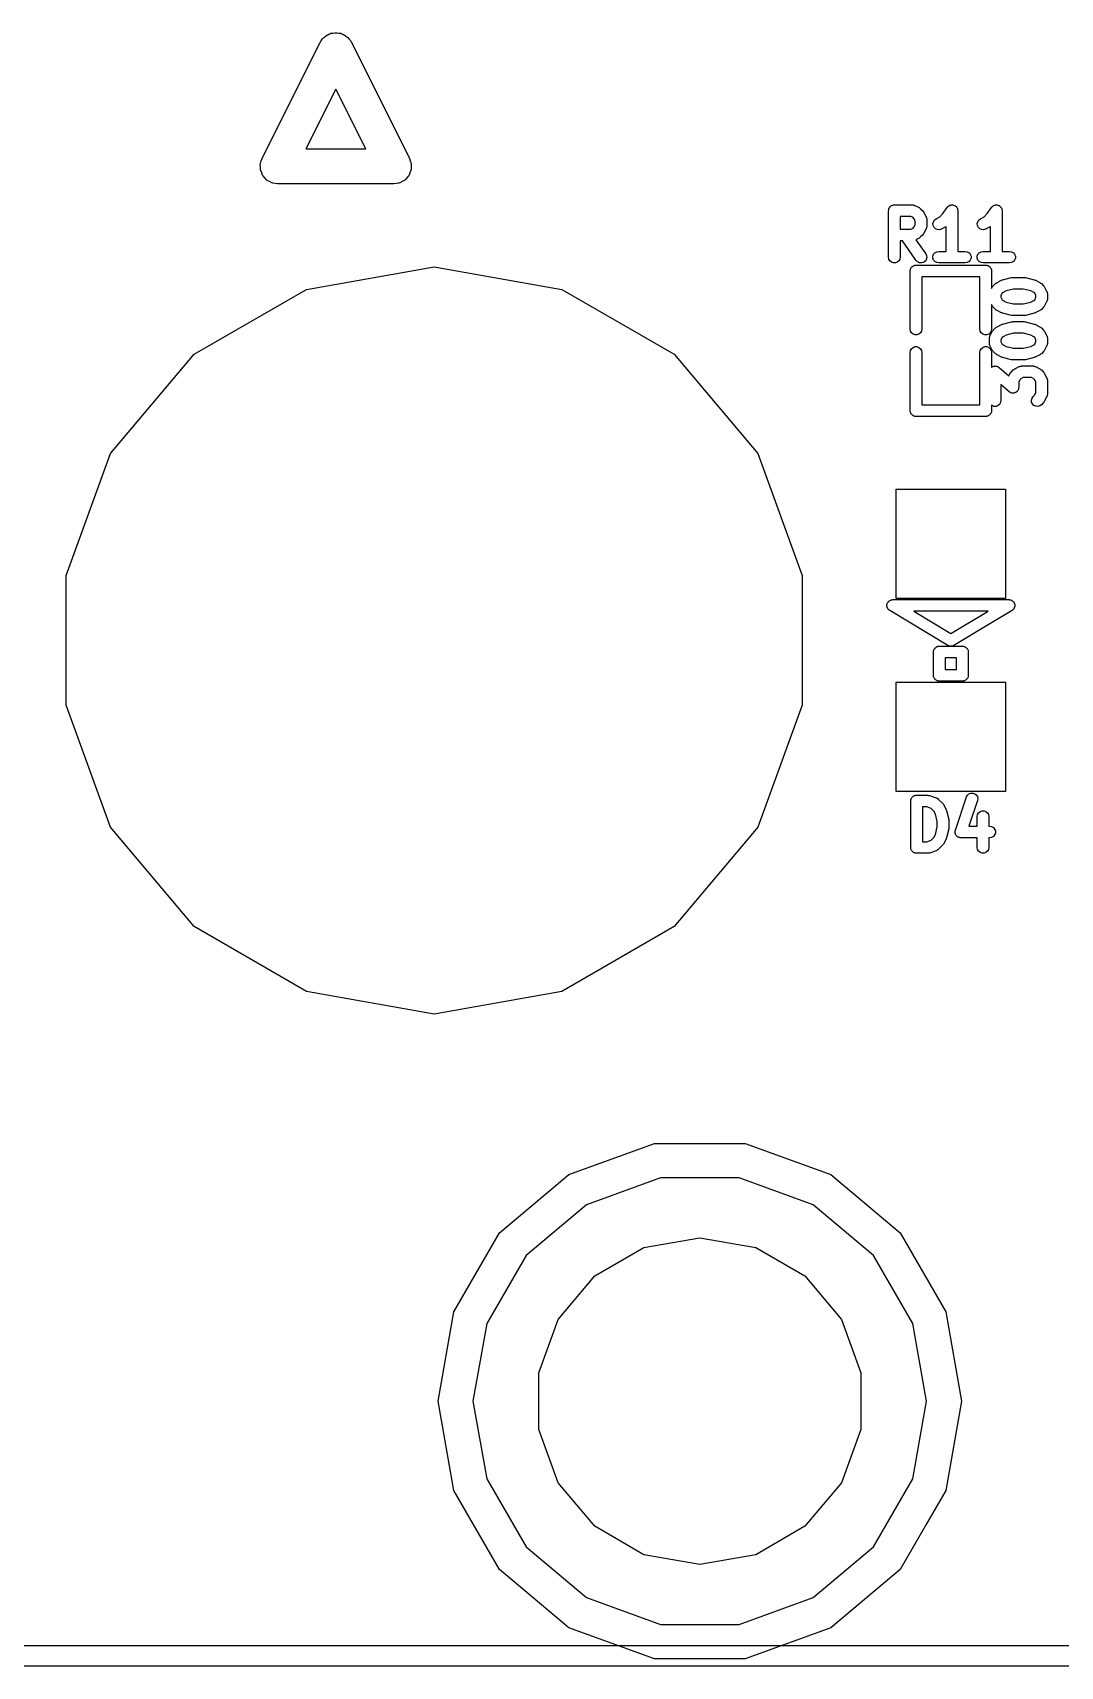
# Model space of a CAD drawing. Extents: x 51 to 137, y -158 to -25.
# Drawn here: x 113.15 to 124.37, y -122.82 to -104.98 of the extents above; entities that cross this region are included whole.
import ezdxf

# ---------------------------------------------------------------- set-up
doc = ezdxf.new("R2010")
doc.units = 0
doc.header["$MEASUREMENT"] = 0
doc.layers.add('BLACK', color=7, linetype='CONTINUOUS')

msp = doc.modelspace()

# ---------------------------------------------------------------- linework, layer by layer
at = {"layer": 'Black'}
for p, q in [((115.654, -106.351), (116.289, -105.081)), ((116.289, -105.081), (116.295, -105.072)), ((116.295, -105.072), (116.3, -105.061)), ((116.3, -105.061), (116.315, -105.045)), ((116.315, -105.045), (116.328, -105.028)), ((116.328, -105.028), (116.338, -105.021)), ((116.338, -105.021), (116.346, -105.013)), ((116.346, -105.013), (116.365, -105.003)), ((116.365, -105.003), (116.383, -104.991)), ((116.383, -104.991), (116.394, -104.989)), ((116.394, -104.989), (116.405, -104.983)), ((116.405, -104.983), (116.426, -104.981)), ((116.426, -104.981), (116.448, -104.976)), ((116.448, -104.976), (116.459, -104.977)), ((116.459, -104.977), (116.47, -104.976)), ((116.47, -104.976), (116.492, -104.981)), ((116.492, -104.981), (116.513, -104.983)), ((116.513, -104.983), (116.524, -104.989)), ((116.524, -104.989), (116.535, -104.991)), ((116.535, -104.991), (116.553, -105.003)), ((116.553, -105.003), (116.572, -105.013)), ((116.572, -105.013), (116.58, -105.021)), ((116.58, -105.021), (116.59, -105.028)), ((116.59, -105.028), (116.603, -105.045)), ((116.603, -105.045), (116.618, -105.061)), ((116.618, -105.061), (116.623, -105.072)), ((116.623, -105.072), (116.629, -105.081)), ((116.629, -105.081), (117.264, -106.351)), ((116.459, -105.592), (116.132, -106.245)), ((116.786, -106.245), (116.459, -105.592)), ((116.132, -106.245), (116.786, -106.245)), ((115.635, -106.414), (115.636, -106.409)), ((115.636, -106.442), (115.635, -106.414)), ((115.636, -106.403), (115.646, -106.377)), ((115.636, -106.409), (115.636, -106.403)), ((115.636, -106.469), (115.636, -106.442)), ((115.638, -106.475), (115.636, -106.469)), ((115.639, -106.48), (115.638, -106.475)), ((115.65, -106.505), (115.639, -106.48)), ((115.646, -106.377), (115.654, -106.351)), ((115.659, -106.531), (115.65, -106.505)), ((117.268, -106.505), (117.259, -106.531)), ((117.264, -106.351), (117.272, -106.377)), ((117.279, -106.48), (117.268, -106.505)), ((117.272, -106.377), (117.282, -106.403)), ((117.28, -106.475), (117.279, -106.48)), ((117.282, -106.469), (117.28, -106.475)), ((117.282, -106.403), (117.282, -106.409)), ((117.282, -106.409), (117.283, -106.414)), ((117.283, -106.414), (117.282, -106.442)), ((117.282, -106.442), (117.282, -106.469)), ((115.663, -106.536), (115.659, -106.531)), ((115.665, -106.541), (115.663, -106.536)), ((115.684, -106.561), (115.665, -106.541)), ((115.702, -106.582), (115.684, -106.561)), ((115.707, -106.585), (115.702, -106.582)), ((115.711, -106.589), (115.707, -106.585)), ((115.735, -106.601), (115.711, -106.589)), ((115.759, -106.615), (115.735, -106.601)), ((115.765, -106.616), (115.759, -106.615)), ((115.77, -106.619), (115.765, -106.616)), ((115.797, -106.622), (115.77, -106.619)), ((115.824, -106.626), (115.797, -106.622)), ((117.094, -106.626), (115.824, -106.626)), ((117.121, -106.622), (117.094, -106.626)), ((117.148, -106.619), (117.121, -106.622)), ((117.153, -106.616), (117.148, -106.619)), ((117.159, -106.615), (117.153, -106.616)), ((117.183, -106.601), (117.159, -106.615)), ((117.207, -106.589), (117.183, -106.601)), ((117.211, -106.585), (117.207, -106.589)), ((117.216, -106.582), (117.211, -106.585)), ((117.234, -106.561), (117.216, -106.582)), ((117.253, -106.541), (117.234, -106.561)), ((117.255, -106.536), (117.253, -106.541)), ((117.259, -106.531), (117.255, -106.536)), ((122.522, -106.868), (122.526, -106.865)), ((122.526, -106.865), (122.532, -106.863)), ((122.532, -106.863), (122.536, -106.86)), ((122.536, -106.86), (122.542, -106.859)), ((122.542, -106.859), (122.547, -106.857)), ((122.547, -106.857), (122.553, -106.857)), ((122.553, -106.857), (122.558, -106.856)), ((122.558, -106.856), (122.752, -106.856)), ((122.752, -106.856), (122.755, -106.857)), ((122.755, -106.857), (122.759, -106.857)), ((122.759, -106.857), (122.766, -106.859)), ((122.766, -106.859), (122.773, -106.86)), ((122.773, -106.86), (122.777, -106.862)), ((122.777, -106.862), (122.78, -106.863)), ((122.78, -106.863), (122.828, -106.887)), ((123.149, -106.869), (123.153, -106.867)), ((123.153, -106.867), (123.155, -106.865)), ((123.155, -106.865), (123.162, -106.862)), ((123.162, -106.862), (123.169, -106.859)), ((123.169, -106.859), (123.173, -106.858)), ((123.173, -106.858), (123.176, -106.857)), ((123.176, -106.857), (123.184, -106.857)), ((123.184, -106.857), (123.191, -106.856)), ((123.191, -106.856), (123.195, -106.857)), ((123.195, -106.857), (123.198, -106.857)), ((123.198, -106.857), (123.205, -106.86)), ((123.205, -106.86), (123.213, -106.862)), ((123.213, -106.862), (123.216, -106.864)), ((123.216, -106.864), (123.219, -106.865)), ((123.219, -106.865), (123.225, -106.87)), ((123.633, -106.869), (123.636, -106.867)), ((123.636, -106.867), (123.639, -106.865)), ((123.639, -106.865), (123.646, -106.862)), ((123.646, -106.862), (123.653, -106.859)), ((123.653, -106.859), (123.657, -106.858)), ((123.657, -106.858), (123.66, -106.857)), ((123.66, -106.857), (123.667, -106.857)), ((123.667, -106.857), (123.675, -106.856)), ((123.675, -106.856), (123.678, -106.857)), ((123.678, -106.857), (123.682, -106.857)), ((123.682, -106.857), (123.689, -106.86)), ((123.689, -106.86), (123.696, -106.862)), ((123.696, -106.862), (123.699, -106.864)), ((123.699, -106.864), (123.703, -106.865)), ((123.703, -106.865), (123.708, -106.87)), ((122.495, -106.92), (122.496, -106.914)), ((122.495, -107.428), (122.495, -106.92)), ((122.496, -106.909), (122.498, -106.904)), ((122.496, -106.914), (122.496, -106.909)), ((122.498, -106.898), (122.501, -106.893)), ((122.498, -106.904), (122.498, -106.898)), ((122.501, -106.893), (122.503, -106.888)), ((122.503, -106.888), (122.507, -106.884)), ((122.507, -106.884), (122.509, -106.879)), ((122.509, -106.879), (122.514, -106.875)), ((122.514, -106.875), (122.517, -106.871)), ((122.517, -106.871), (122.522, -106.868)), ((122.622, -106.983), (122.622, -107.122)), ((122.737, -106.983), (122.622, -106.983)), ((122.762, -106.996), (122.737, -106.983)), ((122.772, -107.006), (122.762, -106.996)), ((122.785, -107.032), (122.772, -107.006)), ((122.785, -107.074), (122.785, -107.032)), ((122.828, -106.887), (122.837, -106.893)), ((122.837, -106.893), (122.845, -106.899)), ((122.845, -106.899), (122.869, -106.923)), ((122.869, -106.923), (122.875, -106.932)), ((122.875, -106.932), (122.881, -106.94)), ((122.881, -106.94), (122.905, -106.988)), ((122.905, -106.988), (122.906, -106.992)), ((122.906, -106.992), (122.908, -106.995)), ((122.908, -106.995), (122.909, -107.002)), ((122.909, -107.002), (122.912, -107.009)), ((122.912, -107.009), (122.911, -107.013)), ((122.911, -107.013), (122.912, -107.017)), ((122.912, -107.017), (122.912, -107.089)), ((122.979, -107.061), (122.984, -107.04)), ((122.984, -107.04), (122.996, -107.021)), ((122.996, -107.021), (123.014, -107.008)), ((123.014, -107.008), (123.053, -106.989)), ((123.053, -106.989), (123.089, -106.952)), ((123.089, -106.952), (123.134, -106.885)), ((123.134, -106.885), (123.137, -106.882)), ((123.137, -106.882), (123.138, -106.879)), ((123.138, -106.879), (123.144, -106.874)), ((123.144, -106.874), (123.149, -106.869)), ((123.225, -106.87), (123.231, -106.874)), ((123.231, -106.874), (123.233, -106.877)), ((123.233, -106.877), (123.236, -106.879)), ((123.236, -106.879), (123.24, -106.886)), ((123.24, -106.886), (123.244, -106.892)), ((123.244, -106.892), (123.245, -106.895)), ((123.245, -106.895), (123.247, -106.898)), ((123.247, -106.898), (123.248, -106.906)), ((123.248, -106.906), (123.25, -106.913)), ((123.25, -106.913), (123.25, -106.916)), ((123.25, -106.916), (123.251, -106.92)), ((123.251, -106.92), (123.251, -107.364)), ((123.462, -107.061), (123.468, -107.04)), ((123.468, -107.04), (123.48, -107.021)), ((123.48, -107.021), (123.497, -107.008)), ((123.497, -107.008), (123.537, -106.989)), ((123.537, -106.989), (123.573, -106.952)), ((123.573, -106.952), (123.618, -106.885)), ((123.618, -106.885), (123.621, -106.882)), ((123.621, -106.882), (123.622, -106.879)), ((123.622, -106.879), (123.628, -106.874)), ((123.628, -106.874), (123.633, -106.869)), ((123.708, -106.87), (123.715, -106.874)), ((123.715, -106.874), (123.717, -106.877)), ((123.717, -106.877), (123.72, -106.879)), ((123.72, -106.879), (123.723, -106.886)), ((123.723, -106.886), (123.728, -106.892)), ((123.728, -106.892), (123.729, -106.895)), ((123.729, -106.895), (123.731, -106.898)), ((123.731, -106.898), (123.732, -106.906)), ((123.732, -106.906), (123.734, -106.913)), ((123.734, -106.913), (123.734, -106.916)), ((123.734, -106.916), (123.734, -106.92)), ((123.734, -106.92), (123.734, -107.364)), ((122.622, -107.122), (122.737, -107.122)), ((122.737, -107.122), (122.762, -107.11)), ((122.762, -107.11), (122.772, -107.1)), ((122.772, -107.1), (122.785, -107.074)), ((122.828, -107.219), (122.792, -107.237)), ((122.837, -107.212), (122.828, -107.219)), ((122.845, -107.207), (122.837, -107.212)), ((122.869, -107.182), (122.845, -107.207)), ((122.875, -107.174), (122.869, -107.182)), ((122.881, -107.166), (122.875, -107.174)), ((122.905, -107.118), (122.881, -107.166)), ((122.906, -107.114), (122.905, -107.118)), ((122.908, -107.111), (122.906, -107.114)), ((122.909, -107.104), (122.908, -107.111)), ((122.912, -107.096), (122.909, -107.104)), ((122.912, -107.089), (122.911, -107.093)), ((122.911, -107.093), (122.912, -107.096)), ((122.981, -107.083), (122.979, -107.061)), ((122.991, -107.103), (122.981, -107.083)), ((123.007, -107.118), (122.991, -107.103)), ((123.027, -107.127), (123.007, -107.118)), ((123.049, -107.128), (123.027, -107.127)), ((123.07, -107.122), (123.049, -107.128)), ((123.119, -107.098), (123.07, -107.122)), ((123.124, -107.094), (123.119, -107.098)), ((123.124, -107.364), (123.124, -107.094)), ((123.465, -107.083), (123.462, -107.061)), ((123.475, -107.103), (123.465, -107.083)), ((123.491, -107.118), (123.475, -107.103)), ((123.511, -107.127), (123.491, -107.118)), ((123.533, -107.128), (123.511, -107.127)), ((123.554, -107.122), (123.533, -107.128)), ((123.603, -107.098), (123.554, -107.122)), ((123.607, -107.094), (123.603, -107.098)), ((123.607, -107.364), (123.607, -107.094)), ((122.622, -107.249), (122.622, -107.428)), ((122.646, -107.249), (122.622, -107.249)), ((122.785, -107.448), (122.646, -107.249)), ((122.792, -107.237), (122.9, -107.391)), ((122.9, -107.391), (122.91, -107.411)), ((122.979, -107.417), (122.987, -107.396)), ((122.987, -107.396), (123.001, -107.379)), ((123.001, -107.379), (123.02, -107.368)), ((123.02, -107.368), (123.042, -107.364)), ((123.042, -107.364), (123.124, -107.364)), ((123.251, -107.364), (123.332, -107.364)), ((123.332, -107.364), (123.354, -107.368)), ((123.354, -107.368), (123.373, -107.379)), ((123.373, -107.379), (123.387, -107.396)), ((123.387, -107.396), (123.395, -107.417)), ((123.463, -107.417), (123.471, -107.396)), ((123.471, -107.396), (123.485, -107.379)), ((123.485, -107.379), (123.504, -107.368)), ((123.504, -107.368), (123.526, -107.364)), ((123.526, -107.364), (123.607, -107.364)), ((123.734, -107.364), (123.816, -107.364)), ((123.816, -107.364), (123.838, -107.368)), ((123.838, -107.368), (123.857, -107.379)), ((123.857, -107.379), (123.871, -107.396)), ((123.871, -107.396), (123.879, -107.417)), ((116.138, -107.78), (117.533, -107.533)), ((117.533, -107.533), (118.928, -107.78)), ((122.498, -107.45), (122.495, -107.428)), ((122.509, -107.469), (122.498, -107.45)), ((122.526, -107.483), (122.509, -107.469)), ((122.547, -107.49), (122.526, -107.483)), ((122.569, -107.49), (122.547, -107.49)), ((122.59, -107.483), (122.569, -107.49)), ((122.607, -107.469), (122.59, -107.483)), ((122.618, -107.45), (122.607, -107.469)), ((122.622, -107.428), (122.618, -107.45)), ((122.73, -107.579), (122.731, -107.574)), ((122.73, -108.214), (122.73, -107.579)), ((122.731, -107.568), (122.733, -107.563)), ((122.731, -107.574), (122.731, -107.568)), ((122.733, -107.563), (122.734, -107.557)), ((122.734, -107.557), (122.737, -107.552)), ((122.737, -107.552), (122.739, -107.547)), ((122.739, -107.547), (122.743, -107.543)), ((122.743, -107.543), (122.745, -107.538)), ((122.745, -107.538), (122.75, -107.535)), ((122.75, -107.535), (122.753, -107.53)), ((122.753, -107.53), (122.758, -107.528)), ((122.758, -107.528), (122.762, -107.524)), ((122.762, -107.524), (122.767, -107.522)), ((122.767, -107.522), (122.772, -107.519)), ((122.772, -107.519), (122.778, -107.518)), ((122.778, -107.518), (122.783, -107.516)), ((122.783, -107.516), (122.789, -107.516)), ((122.796, -107.464), (122.785, -107.448)), ((122.789, -107.516), (122.794, -107.515)), ((122.794, -107.515), (123.556, -107.515)), ((122.812, -107.48), (122.796, -107.464)), ((122.832, -107.489), (122.812, -107.48)), ((122.854, -107.491), (122.832, -107.489)), ((122.875, -107.485), (122.854, -107.491)), ((122.893, -107.473), (122.875, -107.485)), ((122.906, -107.455), (122.893, -107.473)), ((122.912, -107.433), (122.906, -107.455)), ((122.91, -107.411), (122.912, -107.433)), ((122.979, -107.439), (122.979, -107.417)), ((122.987, -107.46), (122.979, -107.439)), ((123.001, -107.476), (122.987, -107.46)), ((123.02, -107.487), (123.001, -107.476)), ((123.042, -107.491), (123.02, -107.487)), ((123.332, -107.491), (123.042, -107.491)), ((123.354, -107.487), (123.332, -107.491)), ((123.373, -107.476), (123.354, -107.487)), ((123.387, -107.46), (123.373, -107.476)), ((123.395, -107.439), (123.387, -107.46)), ((123.395, -107.417), (123.395, -107.439)), ((123.463, -107.439), (123.463, -107.417)), ((123.471, -107.46), (123.463, -107.439)), ((123.485, -107.476), (123.471, -107.46)), ((123.504, -107.487), (123.485, -107.476)), ((123.526, -107.491), (123.504, -107.487)), ((123.816, -107.491), (123.526, -107.491)), ((123.556, -107.515), (123.561, -107.516)), ((123.561, -107.516), (123.567, -107.516)), ((123.567, -107.516), (123.572, -107.518)), ((123.572, -107.518), (123.578, -107.519)), ((123.578, -107.519), (123.583, -107.522)), ((123.583, -107.522), (123.588, -107.524)), ((123.588, -107.524), (123.592, -107.528)), ((123.592, -107.528), (123.597, -107.53)), ((123.597, -107.53), (123.6, -107.535)), ((123.6, -107.535), (123.605, -107.538)), ((123.605, -107.538), (123.607, -107.543)), ((123.607, -107.543), (123.611, -107.547)), ((123.611, -107.547), (123.613, -107.552)), ((123.613, -107.552), (123.616, -107.557)), ((123.616, -107.557), (123.617, -107.563)), ((123.617, -107.563), (123.619, -107.568)), ((123.619, -107.568), (123.619, -107.574)), ((123.619, -107.574), (123.619, -107.579)), ((123.619, -107.579), (123.619, -107.77)), ((123.838, -107.487), (123.816, -107.491)), ((123.857, -107.476), (123.838, -107.487)), ((123.871, -107.46), (123.857, -107.476)), ((123.879, -107.439), (123.871, -107.46)), ((123.879, -107.417), (123.879, -107.439)), ((123.492, -107.642), (122.857, -107.642)), ((122.857, -107.642), (122.857, -108.214)), ((123.492, -108.214), (123.492, -107.642)), ((123.619, -107.77), (123.626, -107.756)), ((123.626, -107.756), (123.632, -107.748)), ((123.632, -107.748), (123.638, -107.74)), ((123.638, -107.74), (123.662, -107.716)), ((123.662, -107.716), (123.671, -107.71)), ((123.671, -107.71), (123.679, -107.704)), ((123.679, -107.704), (123.727, -107.679)), ((123.727, -107.679), (123.734, -107.677)), ((123.734, -107.677), (123.74, -107.675)), ((123.74, -107.675), (123.837, -107.65)), ((123.837, -107.65), (123.845, -107.65)), ((123.845, -107.65), (123.852, -107.649)), ((123.852, -107.649), (123.973, -107.649)), ((123.973, -107.649), (123.981, -107.65)), ((123.981, -107.65), (123.989, -107.65)), ((123.989, -107.65), (124.085, -107.675)), ((124.085, -107.675), (124.092, -107.677)), ((124.092, -107.677), (124.098, -107.679)), ((124.098, -107.679), (124.147, -107.704)), ((124.147, -107.704), (124.155, -107.71)), ((124.155, -107.71), (124.163, -107.716)), ((124.163, -107.716), (124.188, -107.74)), ((124.188, -107.74), (124.193, -107.748)), ((124.193, -107.748), (124.199, -107.756)), ((124.199, -107.756), (124.224, -107.805)), ((114.911, -108.488), (116.138, -107.78)), ((118.928, -107.78), (120.155, -108.488)), ((123.735, -107.822), (123.722, -107.848)), ((123.722, -107.848), (123.722, -107.866)), ((123.722, -107.866), (123.735, -107.892)), ((123.745, -107.813), (123.735, -107.822)), ((123.735, -107.892), (123.745, -107.902)), ((123.778, -107.796), (123.745, -107.813)), ((123.745, -107.902), (123.778, -107.918)), ((123.86, -107.776), (123.778, -107.796)), ((123.778, -107.918), (123.86, -107.939)), ((123.965, -107.776), (123.86, -107.776)), ((124.048, -107.796), (123.965, -107.776)), ((123.965, -107.939), (124.048, -107.918)), ((124.081, -107.813), (124.048, -107.796)), ((124.048, -107.918), (124.081, -107.902)), ((124.09, -107.822), (124.081, -107.813)), ((124.081, -107.902), (124.09, -107.892)), ((124.103, -107.848), (124.09, -107.822)), ((124.09, -107.892), (124.103, -107.866)), ((124.103, -107.866), (124.103, -107.848)), ((124.224, -107.91), (124.199, -107.958)), ((124.224, -107.805), (124.225, -107.808)), ((124.225, -107.906), (124.224, -107.91)), ((124.225, -107.808), (124.226, -107.811)), ((124.226, -107.903), (124.225, -107.906)), ((124.226, -107.811), (124.228, -107.819)), ((124.228, -107.896), (124.226, -107.903)), ((124.228, -107.819), (124.23, -107.826)), ((124.23, -107.889), (124.228, -107.896)), ((124.23, -107.826), (124.23, -107.829)), ((124.23, -107.829), (124.23, -107.833)), ((124.23, -107.833), (124.23, -107.881)), ((124.23, -107.881), (124.23, -107.885)), ((124.23, -107.885), (124.23, -107.889)), ((123.626, -107.958), (123.619, -107.945)), ((123.619, -107.945), (123.619, -108.214)), ((123.632, -107.966), (123.626, -107.958)), ((123.638, -107.975), (123.632, -107.966)), ((123.662, -107.999), (123.638, -107.975)), ((123.671, -108.005), (123.662, -107.999)), ((123.679, -108.011), (123.671, -108.005)), ((123.727, -108.035), (123.679, -108.011)), ((123.734, -108.037), (123.727, -108.035)), ((123.74, -108.04), (123.734, -108.037)), ((123.837, -108.064), (123.74, -108.04)), ((123.845, -108.064), (123.837, -108.064)), ((123.852, -108.066), (123.845, -108.064)), ((123.973, -108.066), (123.852, -108.066)), ((123.86, -107.939), (123.965, -107.939)), ((123.981, -108.064), (123.973, -108.066)), ((123.989, -108.064), (123.981, -108.064)), ((124.085, -108.04), (123.989, -108.064)), ((124.092, -108.037), (124.085, -108.04)), ((124.098, -108.035), (124.092, -108.037)), ((124.103, -108.033), (124.098, -108.035)), ((124.147, -108.011), (124.103, -108.033)), ((124.155, -108.005), (124.147, -108.011)), ((124.163, -107.999), (124.155, -108.005)), ((124.188, -107.975), (124.163, -107.999)), ((124.193, -107.966), (124.188, -107.975)), ((124.199, -107.958), (124.193, -107.966)), ((122.734, -108.236), (122.73, -108.214)), ((122.745, -108.255), (122.734, -108.236)), ((122.762, -108.269), (122.745, -108.255)), ((122.783, -108.277), (122.762, -108.269)), ((122.805, -108.277), (122.783, -108.277)), ((122.826, -108.269), (122.805, -108.277)), ((122.843, -108.255), (122.826, -108.269)), ((122.854, -108.236), (122.843, -108.255)), ((122.857, -108.214), (122.854, -108.236)), ((123.496, -108.236), (123.492, -108.214)), ((123.507, -108.255), (123.496, -108.236)), ((123.524, -108.269), (123.507, -108.255)), ((123.545, -108.277), (123.524, -108.269)), ((123.567, -108.277), (123.545, -108.277)), ((123.588, -108.269), (123.567, -108.277)), ((123.605, -108.255), (123.588, -108.269)), ((123.599, -108.295), (123.601, -108.292)), ((123.601, -108.292), (123.602, -108.288)), ((123.602, -108.288), (123.626, -108.24)), ((123.616, -108.236), (123.605, -108.255)), ((123.619, -108.214), (123.616, -108.236)), ((123.626, -108.24), (123.632, -108.232)), ((123.632, -108.232), (123.638, -108.224)), ((123.638, -108.224), (123.662, -108.199)), ((123.662, -108.199), (123.671, -108.193)), ((123.671, -108.193), (123.679, -108.187)), ((123.679, -108.187), (123.727, -108.163)), ((123.727, -108.163), (123.734, -108.161)), ((123.734, -108.161), (123.74, -108.158)), ((123.74, -108.158), (123.837, -108.134)), ((123.778, -108.28), (123.745, -108.296)), ((123.86, -108.259), (123.778, -108.28)), ((123.837, -108.134), (123.845, -108.134)), ((123.845, -108.134), (123.852, -108.132)), ((123.852, -108.132), (123.973, -108.132)), ((123.965, -108.259), (123.86, -108.259)), ((124.048, -108.28), (123.965, -108.259)), ((123.973, -108.132), (123.981, -108.134)), ((123.981, -108.134), (123.989, -108.134)), ((123.989, -108.134), (124.085, -108.158)), ((124.081, -108.296), (124.048, -108.28)), ((124.085, -108.158), (124.092, -108.161)), ((124.092, -108.161), (124.098, -108.163)), ((124.098, -108.163), (124.147, -108.187)), ((124.147, -108.187), (124.155, -108.194)), ((124.155, -108.194), (124.163, -108.199)), ((124.163, -108.199), (124.188, -108.224)), ((124.188, -108.224), (124.193, -108.232)), ((124.193, -108.232), (124.199, -108.24)), ((124.199, -108.24), (124.224, -108.288)), ((124.224, -108.288), (124.225, -108.292)), ((124.225, -108.292), (124.226, -108.295)), ((122.73, -108.468), (122.734, -108.446)), ((122.73, -109.103), (122.73, -108.468)), ((122.734, -108.446), (122.745, -108.427)), ((122.745, -108.427), (122.762, -108.413)), ((122.762, -108.413), (122.783, -108.405)), ((122.783, -108.405), (122.805, -108.405)), ((122.805, -108.405), (122.826, -108.413)), ((122.826, -108.413), (122.843, -108.427)), ((122.843, -108.427), (122.854, -108.446)), ((122.854, -108.446), (122.857, -108.468)), ((122.857, -108.468), (122.857, -109.039)), ((123.492, -108.468), (123.496, -108.446)), ((123.492, -109.039), (123.492, -108.468)), ((123.496, -108.446), (123.507, -108.427)), ((123.507, -108.427), (123.524, -108.413)), ((123.524, -108.413), (123.545, -108.405)), ((123.545, -108.405), (123.567, -108.405)), ((123.567, -108.405), (123.588, -108.413)), ((123.588, -108.413), (123.605, -108.427)), ((123.595, -108.317), (123.596, -108.313)), ((123.595, -108.365), (123.595, -108.317)), ((123.596, -108.369), (123.595, -108.365)), ((123.596, -108.31), (123.598, -108.302)), ((123.596, -108.313), (123.596, -108.31)), ((123.596, -108.372), (123.596, -108.369)), ((123.598, -108.38), (123.596, -108.372)), ((123.598, -108.302), (123.599, -108.295)), ((123.599, -108.387), (123.598, -108.38)), ((123.601, -108.39), (123.599, -108.387)), ((123.602, -108.394), (123.601, -108.39)), ((123.626, -108.442), (123.602, -108.394)), ((123.605, -108.427), (123.616, -108.446)), ((123.616, -108.446), (123.619, -108.468)), ((123.619, -108.468), (123.619, -108.63)), ((123.632, -108.45), (123.626, -108.442)), ((123.638, -108.458), (123.632, -108.45)), ((123.662, -108.483), (123.638, -108.458)), ((123.735, -108.306), (123.722, -108.332)), ((123.722, -108.332), (123.722, -108.35)), ((123.722, -108.35), (123.735, -108.376)), ((123.745, -108.296), (123.735, -108.306)), ((123.735, -108.376), (123.745, -108.386)), ((123.745, -108.386), (123.778, -108.402)), ((123.778, -108.402), (123.86, -108.423)), ((123.86, -108.423), (123.965, -108.423)), ((123.965, -108.423), (124.048, -108.402)), ((124.048, -108.402), (124.081, -108.386)), ((124.09, -108.306), (124.081, -108.296)), ((124.081, -108.386), (124.09, -108.376)), ((124.103, -108.332), (124.09, -108.306)), ((124.09, -108.376), (124.103, -108.35)), ((124.103, -108.35), (124.103, -108.332)), ((124.188, -108.458), (124.163, -108.483)), ((124.193, -108.45), (124.188, -108.458)), ((124.199, -108.442), (124.193, -108.45)), ((124.224, -108.394), (124.199, -108.442)), ((124.225, -108.39), (124.224, -108.394)), ((124.226, -108.387), (124.225, -108.39)), ((124.226, -108.295), (124.228, -108.302)), ((124.228, -108.38), (124.226, -108.387)), ((124.228, -108.302), (124.23, -108.31)), ((124.23, -108.372), (124.228, -108.38)), ((124.23, -108.31), (124.23, -108.313)), ((124.23, -108.313), (124.23, -108.317)), ((124.23, -108.317), (124.23, -108.365)), ((124.23, -108.365), (124.23, -108.369)), ((124.23, -108.369), (124.23, -108.372)), ((114, -109.573), (114.911, -108.488)), ((120.155, -108.488), (121.066, -109.573)), ((123.619, -108.63), (123.623, -108.628)), ((123.623, -108.628), (123.627, -108.625)), ((123.627, -108.625), (123.633, -108.623)), ((123.633, -108.623), (123.638, -108.62)), ((123.638, -108.62), (123.643, -108.619)), ((123.643, -108.619), (123.648, -108.617)), ((123.648, -108.617), (123.654, -108.617)), ((123.654, -108.617), (123.66, -108.616)), ((123.66, -108.616), (123.665, -108.617)), ((123.671, -108.488), (123.662, -108.483)), ((123.665, -108.617), (123.67, -108.617)), ((123.67, -108.617), (123.676, -108.619)), ((123.679, -108.495), (123.671, -108.488)), ((123.676, -108.619), (123.682, -108.62)), ((123.727, -108.519), (123.679, -108.495)), ((123.682, -108.62), (123.686, -108.623)), ((123.686, -108.623), (123.691, -108.625)), ((123.691, -108.625), (123.695, -108.629)), ((123.695, -108.629), (123.701, -108.632)), ((123.701, -108.632), (123.807, -108.725)), ((123.734, -108.521), (123.727, -108.519)), ((123.74, -108.524), (123.734, -108.521)), ((123.837, -108.548), (123.74, -108.524)), ((123.845, -108.548), (123.837, -108.548)), ((123.852, -108.55), (123.845, -108.548)), ((123.973, -108.55), (123.852, -108.55)), ((123.864, -108.653), (123.872, -108.647)), ((123.872, -108.647), (123.921, -108.623)), ((123.921, -108.623), (123.924, -108.622)), ((123.924, -108.622), (123.927, -108.62)), ((123.927, -108.62), (123.935, -108.619)), ((123.935, -108.619), (123.942, -108.617)), ((123.942, -108.617), (123.945, -108.617)), ((123.945, -108.617), (123.949, -108.616)), ((123.949, -108.616), (124.07, -108.616)), ((123.981, -108.548), (123.973, -108.55)), ((123.989, -108.548), (123.981, -108.548)), ((124.085, -108.524), (123.989, -108.548)), ((124.07, -108.616), (124.074, -108.617)), ((124.074, -108.617), (124.077, -108.617)), ((124.077, -108.617), (124.084, -108.619)), ((124.084, -108.619), (124.092, -108.62)), ((124.092, -108.521), (124.085, -108.524)), ((124.098, -108.519), (124.092, -108.521)), ((124.092, -108.62), (124.095, -108.622)), ((124.095, -108.622), (124.098, -108.623)), ((124.103, -108.516), (124.098, -108.519)), ((124.098, -108.623), (124.147, -108.647)), ((124.147, -108.495), (124.103, -108.516)), ((124.155, -108.488), (124.147, -108.495)), ((124.147, -108.647), (124.155, -108.653)), ((124.163, -108.483), (124.155, -108.488)), ((123.811, -108.897), (123.722, -108.82)), ((123.722, -108.82), (123.722, -108.994)), ((123.807, -108.725), (123.82, -108.7)), ((123.82, -108.7), (123.826, -108.691)), ((123.826, -108.691), (123.832, -108.683)), ((123.832, -108.683), (123.856, -108.659)), ((123.856, -108.659), (123.864, -108.653)), ((123.929, -108.766), (123.916, -108.791)), ((123.916, -108.791), (123.916, -108.849)), ((123.938, -108.756), (123.929, -108.766)), ((123.964, -108.743), (123.938, -108.756)), ((124.055, -108.743), (123.964, -108.743)), ((124.081, -108.756), (124.055, -108.743)), ((124.09, -108.766), (124.081, -108.756)), ((124.103, -108.791), (124.09, -108.766)), ((124.103, -108.907), (124.103, -108.791)), ((124.155, -108.653), (124.163, -108.659)), ((124.163, -108.659), (124.188, -108.683)), ((124.188, -108.683), (124.193, -108.691)), ((124.193, -108.691), (124.199, -108.7)), ((124.199, -108.7), (124.224, -108.748)), ((124.224, -108.748), (124.225, -108.752)), ((124.225, -108.752), (124.226, -108.755)), ((124.226, -108.755), (124.228, -108.762)), ((124.228, -108.762), (124.23, -108.769)), ((124.23, -108.769), (124.23, -108.773)), ((124.23, -108.773), (124.23, -108.776)), ((124.23, -108.776), (124.23, -108.922)), ((123.722, -108.994), (123.718, -109.016)), ((123.816, -108.9), (123.811, -108.897)), ((123.821, -108.904), (123.816, -108.9)), ((123.825, -108.906), (123.821, -108.904)), ((123.829, -108.908), (123.825, -108.906)), ((123.835, -108.909), (123.829, -108.908)), ((123.841, -108.912), (123.835, -108.909)), ((123.846, -108.912), (123.841, -108.912)), ((123.851, -108.912), (123.846, -108.912)), ((123.857, -108.912), (123.851, -108.912)), ((123.863, -108.912), (123.857, -108.912)), ((123.868, -108.91), (123.863, -108.912)), ((123.873, -108.909), (123.868, -108.91)), ((123.878, -108.906), (123.873, -108.909)), ((123.884, -108.904), (123.878, -108.906)), ((123.888, -108.901), (123.884, -108.904)), ((123.892, -108.898), (123.888, -108.901)), ((123.896, -108.894), (123.892, -108.898)), ((123.901, -108.89), (123.896, -108.894)), ((123.903, -108.886), (123.901, -108.89)), ((123.907, -108.882), (123.903, -108.886)), ((123.909, -108.876), (123.907, -108.882)), ((123.912, -108.871), (123.909, -108.876)), ((123.913, -108.866), (123.912, -108.871)), ((123.915, -108.861), (123.913, -108.866)), ((123.916, -108.849), (123.915, -108.855)), ((123.915, -108.855), (123.915, -108.861)), ((124.055, -108.989), (124.061, -108.967)), ((124.057, -109.011), (124.055, -108.989)), ((124.061, -108.967), (124.074, -108.949)), ((124.074, -108.949), (124.09, -108.932)), ((124.09, -108.932), (124.103, -108.907)), ((124.193, -109.007), (124.188, -109.015)), ((124.199, -108.998), (124.193, -109.007)), ((124.224, -108.95), (124.199, -108.998)), ((124.225, -108.946), (124.224, -108.95)), ((124.226, -108.943), (124.225, -108.946)), ((124.228, -108.936), (124.226, -108.943)), ((124.23, -108.929), (124.228, -108.936)), ((124.23, -108.922), (124.23, -108.925)), ((124.23, -108.925), (124.23, -108.929)), ((122.731, -109.108), (122.73, -109.103)), ((122.731, -109.114), (122.731, -109.108)), ((122.733, -109.119), (122.731, -109.114)), ((122.734, -109.125), (122.733, -109.119)), ((122.737, -109.13), (122.734, -109.125)), ((122.739, -109.135), (122.737, -109.13)), ((122.743, -109.139), (122.739, -109.135)), ((122.745, -109.144), (122.743, -109.139)), ((122.75, -109.147), (122.745, -109.144)), ((122.753, -109.152), (122.75, -109.147)), ((122.758, -109.154), (122.753, -109.152)), ((122.762, -109.158), (122.758, -109.154)), ((122.767, -109.16), (122.762, -109.158)), ((122.772, -109.163), (122.767, -109.16)), ((122.778, -109.164), (122.772, -109.163)), ((122.783, -109.166), (122.778, -109.164)), ((122.789, -109.166), (122.783, -109.166)), ((122.794, -109.166), (122.789, -109.166)), ((123.556, -109.166), (122.794, -109.166)), ((122.857, -109.039), (123.492, -109.039)), ((123.561, -109.166), (123.556, -109.166)), ((123.567, -109.166), (123.561, -109.166)), ((123.572, -109.164), (123.567, -109.166)), ((123.578, -109.163), (123.572, -109.164)), ((123.583, -109.16), (123.578, -109.163)), ((123.588, -109.158), (123.583, -109.16)), ((123.592, -109.154), (123.588, -109.158)), ((123.597, -109.152), (123.592, -109.154)), ((123.6, -109.147), (123.597, -109.152)), ((123.605, -109.144), (123.6, -109.147)), ((123.607, -109.139), (123.605, -109.144)), ((123.611, -109.135), (123.607, -109.139)), ((123.613, -109.13), (123.611, -109.135)), ((123.616, -109.125), (123.613, -109.13)), ((123.617, -109.119), (123.616, -109.125)), ((123.619, -109.114), (123.617, -109.119)), ((123.627, -109.049), (123.619, -109.043)), ((123.619, -109.043), (123.619, -109.103)), ((123.619, -109.103), (123.619, -109.108)), ((123.619, -109.108), (123.619, -109.114)), ((123.648, -109.057), (123.627, -109.049)), ((123.67, -109.057), (123.648, -109.057)), ((123.691, -109.049), (123.67, -109.057)), ((123.707, -109.035), (123.691, -109.049)), ((123.718, -109.016), (123.707, -109.035)), ((124.066, -109.031), (124.057, -109.011)), ((124.082, -109.046), (124.066, -109.031)), ((124.102, -109.055), (124.082, -109.046)), ((124.124, -109.057), (124.102, -109.055)), ((124.145, -109.052), (124.124, -109.057)), ((124.163, -109.039), (124.145, -109.052)), ((124.188, -109.015), (124.163, -109.039)), ((113.515, -110.905), (114, -109.573)), ((121.066, -109.573), (121.551, -110.905)), ((122.578, -111.156), (122.578, -109.962)), ((122.578, -109.962), (123.772, -109.962)), ((123.772, -109.962), (123.772, -111.156)), ((113.515, -112.321), (113.515, -110.905)), ((121.551, -110.905), (121.551, -112.321)), ((122.477, -111.221), (122.48, -111.215)), ((122.477, -111.226), (122.477, -111.221)), ((122.477, -111.231), (122.477, -111.226)), ((122.477, -111.237), (122.477, -111.231)), ((122.477, -111.243), (122.477, -111.237)), ((122.479, -111.248), (122.477, -111.243)), ((122.48, -111.253), (122.479, -111.248)), ((122.48, -111.215), (122.481, -111.209)), ((122.483, -111.258), (122.48, -111.253)), ((122.481, -111.209), (122.483, -111.205)), ((122.483, -111.205), (122.485, -111.2)), ((122.485, -111.264), (122.483, -111.258)), ((122.485, -111.2), (122.489, -111.196)), ((122.488, -111.268), (122.485, -111.264)), ((122.491, -111.272), (122.488, -111.268)), ((122.489, -111.196), (122.492, -111.19)), ((122.495, -111.276), (122.491, -111.272)), ((122.492, -111.19), (122.496, -111.187)), ((122.499, -111.281), (122.495, -111.276)), ((122.496, -111.187), (122.499, -111.183)), ((122.499, -111.183), (122.504, -111.18)), ((122.504, -111.283), (122.499, -111.281)), ((122.504, -111.18), (122.509, -111.176)), ((122.507, -111.286), (122.504, -111.283)), ((123.142, -111.667), (122.507, -111.286)), ((122.509, -111.176), (122.514, -111.175)), ((122.514, -111.175), (122.518, -111.172)), ((122.518, -111.172), (122.524, -111.171)), ((122.524, -111.171), (122.53, -111.169)), ((122.53, -111.169), (122.535, -111.169)), ((122.535, -111.169), (122.54, -111.168)), ((122.54, -111.168), (123.81, -111.168)), ((123.772, -111.156), (122.578, -111.156)), ((123.581, -111.295), (122.769, -111.295)), ((122.769, -111.295), (123.175, -111.539)), ((123.175, -111.539), (123.581, -111.295)), ((123.843, -111.286), (123.581, -111.444)), ((123.81, -111.168), (123.815, -111.169)), ((123.815, -111.169), (123.82, -111.169)), ((123.82, -111.169), (123.826, -111.171)), ((123.826, -111.171), (123.832, -111.172)), ((123.832, -111.172), (123.836, -111.175)), ((123.836, -111.175), (123.841, -111.176)), ((123.841, -111.176), (123.846, -111.18)), ((123.846, -111.283), (123.843, -111.286)), ((123.846, -111.18), (123.851, -111.183)), ((123.851, -111.281), (123.846, -111.283)), ((123.851, -111.183), (123.854, -111.187)), ((123.855, -111.276), (123.851, -111.281)), ((123.854, -111.187), (123.858, -111.19)), ((123.859, -111.272), (123.855, -111.276)), ((123.858, -111.19), (123.861, -111.196)), ((123.862, -111.268), (123.859, -111.272)), ((123.861, -111.196), (123.865, -111.2)), ((123.865, -111.264), (123.862, -111.268)), ((123.865, -111.2), (123.867, -111.205)), ((123.867, -111.258), (123.865, -111.264)), ((123.867, -111.205), (123.869, -111.209)), ((123.87, -111.253), (123.867, -111.258)), ((123.869, -111.209), (123.87, -111.215)), ((123.87, -111.215), (123.873, -111.221)), ((123.871, -111.248), (123.87, -111.253)), ((123.873, -111.243), (123.871, -111.248)), ((123.873, -111.221), (123.873, -111.226)), ((123.873, -111.226), (123.873, -111.231)), ((123.873, -111.231), (123.873, -111.237)), ((123.873, -111.237), (123.873, -111.243)), ((123.581, -111.444), (123.208, -111.667)), ((123.016, -111.685), (123.021, -111.683)), ((123.021, -111.683), (123.026, -111.68)), ((123.026, -111.68), (123.032, -111.679)), ((123.032, -111.679), (123.037, -111.677)), ((123.037, -111.677), (123.043, -111.677)), ((123.043, -111.677), (123.048, -111.676)), ((123.048, -111.676), (123.302, -111.676)), ((123.143, -111.668), (123.142, -111.667)), ((123.144, -111.669), (123.143, -111.668)), ((123.154, -111.672), (123.144, -111.669)), ((123.163, -111.675), (123.154, -111.672)), ((123.164, -111.675), (123.163, -111.675)), ((123.165, -111.676), (123.164, -111.675)), ((123.175, -111.676), (123.165, -111.676)), ((123.185, -111.676), (123.175, -111.676)), ((123.186, -111.675), (123.185, -111.676)), ((123.187, -111.675), (123.186, -111.675)), ((123.196, -111.672), (123.187, -111.675)), ((123.206, -111.669), (123.196, -111.672)), ((123.207, -111.668), (123.206, -111.669)), ((123.208, -111.667), (123.207, -111.668)), ((123.302, -111.676), (123.307, -111.677)), ((123.307, -111.677), (123.313, -111.677)), ((123.313, -111.677), (123.318, -111.679)), ((123.318, -111.679), (123.324, -111.68)), ((123.324, -111.68), (123.329, -111.683)), ((123.329, -111.683), (123.334, -111.685)), ((122.984, -111.74), (122.985, -111.735)), ((122.984, -111.994), (122.984, -111.74)), ((122.985, -111.729), (122.987, -111.724)), ((122.985, -111.735), (122.985, -111.729)), ((122.987, -111.724), (122.988, -111.718)), ((122.988, -111.718), (122.991, -111.713)), ((122.991, -111.713), (122.993, -111.708)), ((122.993, -111.708), (122.997, -111.704)), ((122.997, -111.704), (122.999, -111.699)), ((122.999, -111.699), (123.004, -111.696)), ((123.004, -111.696), (123.007, -111.691)), ((123.007, -111.691), (123.012, -111.689)), ((123.012, -111.689), (123.016, -111.685)), ((123.238, -111.803), (123.111, -111.803)), ((123.111, -111.803), (123.111, -111.93)), ((123.238, -111.93), (123.238, -111.803)), ((123.334, -111.685), (123.338, -111.689)), ((123.338, -111.689), (123.343, -111.691)), ((123.343, -111.691), (123.346, -111.696)), ((123.346, -111.696), (123.351, -111.699)), ((123.351, -111.699), (123.353, -111.704)), ((123.353, -111.704), (123.357, -111.708)), ((123.357, -111.708), (123.359, -111.713)), ((123.359, -111.713), (123.362, -111.718)), ((123.362, -111.718), (123.363, -111.724)), ((123.363, -111.724), (123.365, -111.729)), ((123.365, -111.729), (123.365, -111.735)), ((123.365, -111.735), (123.365, -111.74)), ((123.365, -111.74), (123.365, -111.994)), ((122.985, -111.999), (122.984, -111.994)), ((122.985, -112.005), (122.985, -111.999)), ((122.987, -112.01), (122.985, -112.005)), ((122.988, -112.016), (122.987, -112.01)), ((122.991, -112.021), (122.988, -112.016)), ((122.993, -112.026), (122.991, -112.021)), ((122.997, -112.03), (122.993, -112.026)), ((122.999, -112.035), (122.997, -112.03)), ((123.004, -112.038), (122.999, -112.035)), ((123.007, -112.043), (123.004, -112.038)), ((123.111, -111.93), (123.238, -111.93)), ((123.346, -112.038), (123.343, -112.043)), ((123.351, -112.035), (123.346, -112.038)), ((123.353, -112.03), (123.351, -112.035)), ((123.357, -112.026), (123.353, -112.03)), ((123.359, -112.021), (123.357, -112.026)), ((123.362, -112.016), (123.359, -112.021)), ((123.363, -112.01), (123.362, -112.016)), ((123.365, -112.005), (123.363, -112.01)), ((123.365, -111.994), (123.365, -111.999)), ((123.365, -111.999), (123.365, -112.005)), ((122.578, -113.264), (122.578, -112.07)), ((122.578, -112.07), (123.772, -112.07)), ((123.012, -112.045), (123.007, -112.043)), ((123.016, -112.049), (123.012, -112.045)), ((123.021, -112.051), (123.016, -112.049)), ((123.026, -112.054), (123.021, -112.051)), ((123.032, -112.055), (123.026, -112.054)), ((123.037, -112.057), (123.032, -112.055)), ((123.043, -112.057), (123.037, -112.057)), ((123.048, -112.057), (123.043, -112.057)), ((123.302, -112.057), (123.048, -112.057)), ((123.307, -112.057), (123.302, -112.057)), ((123.313, -112.057), (123.307, -112.057)), ((123.318, -112.055), (123.313, -112.057)), ((123.324, -112.054), (123.318, -112.055)), ((123.329, -112.051), (123.324, -112.054)), ((123.334, -112.049), (123.329, -112.051)), ((123.338, -112.045), (123.334, -112.049)), ((123.343, -112.043), (123.338, -112.045)), ((123.772, -112.07), (123.772, -113.264)), ((114, -113.653), (113.515, -112.321)), ((121.551, -112.321), (121.066, -113.653)), ((123.772, -113.264), (122.578, -113.264)), ((123.355, -113.303), (123.372, -113.289)), ((123.372, -113.289), (123.392, -113.28)), ((123.392, -113.28), (123.414, -113.28)), ((123.414, -113.28), (123.435, -113.287)), ((123.435, -113.287), (123.452, -113.3)), ((122.737, -113.367), (122.738, -113.361)), ((122.737, -113.875), (122.737, -113.367)), ((122.738, -113.356), (122.739, -113.351)), ((122.738, -113.361), (122.738, -113.356)), ((122.739, -113.351), (122.74, -113.345)), ((122.74, -113.345), (122.743, -113.34)), ((122.743, -113.34), (122.745, -113.335)), ((122.745, -113.335), (122.749, -113.331)), ((122.749, -113.331), (122.751, -113.326)), ((122.751, -113.326), (122.756, -113.322)), ((122.756, -113.322), (122.759, -113.318)), ((122.759, -113.318), (122.764, -113.315)), ((122.764, -113.315), (122.768, -113.312)), ((122.768, -113.312), (122.774, -113.31)), ((122.774, -113.31), (122.778, -113.307)), ((122.778, -113.307), (122.784, -113.306)), ((122.784, -113.306), (122.789, -113.304)), ((122.789, -113.304), (122.795, -113.304)), ((122.795, -113.304), (122.8, -113.303)), ((122.8, -113.303), (122.921, -113.303)), ((122.911, -113.43), (122.864, -113.43)), ((122.864, -113.43), (122.864, -113.811)), ((122.959, -113.447), (122.911, -113.43)), ((122.921, -113.303), (122.931, -113.305)), ((122.931, -113.305), (122.941, -113.307)), ((122.941, -113.307), (123.014, -113.331)), ((122.99, -113.477), (122.959, -113.447)), ((123.014, -113.331), (123.017, -113.333)), ((123.017, -113.333), (123.02, -113.333)), ((123.02, -113.333), (123.027, -113.338)), ((123.027, -113.338), (123.033, -113.341)), ((123.033, -113.341), (123.035, -113.344)), ((123.035, -113.344), (123.038, -113.346)), ((123.038, -113.346), (123.087, -113.394)), ((123.087, -113.394), (123.093, -113.403)), ((123.093, -113.403), (123.099, -113.411)), ((123.099, -113.411), (123.123, -113.459)), ((123.123, -113.459), (123.125, -113.466)), ((123.125, -113.466), (123.128, -113.472)), ((123.224, -113.685), (123.345, -113.323)), ((123.345, -113.323), (123.355, -113.303)), ((123.465, -113.363), (123.372, -113.642)), ((123.452, -113.3), (123.464, -113.319)), ((123.464, -113.319), (123.468, -113.341)), ((123.468, -113.341), (123.465, -113.363)), ((123.006, -113.51), (122.99, -113.477)), ((123.027, -113.592), (123.006, -113.51)), ((123.027, -113.649), (123.027, -113.592)), ((123.128, -113.472), (123.152, -113.569)), ((123.152, -113.569), (123.152, -113.577)), ((123.152, -113.577), (123.154, -113.585)), ((123.154, -113.585), (123.154, -113.657)), ((123.372, -113.642), (123.462, -113.642)), ((123.462, -113.536), (123.466, -113.514)), ((123.462, -113.642), (123.462, -113.536)), ((123.466, -113.514), (123.477, -113.495)), ((123.477, -113.495), (123.494, -113.481)), ((123.494, -113.481), (123.515, -113.474)), ((123.515, -113.474), (123.537, -113.474)), ((123.537, -113.474), (123.558, -113.481)), ((123.558, -113.481), (123.574, -113.495)), ((123.574, -113.495), (123.585, -113.514)), ((123.585, -113.514), (123.589, -113.536)), ((123.589, -113.536), (123.589, -113.642)), ((123.589, -113.642), (123.598, -113.642)), ((123.598, -113.642), (123.62, -113.646)), ((123.62, -113.646), (123.639, -113.657)), ((114.911, -114.738), (114, -113.653)), ((121.066, -113.653), (120.155, -114.738)), ((122.864, -113.811), (122.911, -113.811)), ((122.911, -113.811), (122.959, -113.795)), ((122.959, -113.795), (122.99, -113.765)), ((122.99, -113.765), (123.006, -113.732)), ((123.006, -113.732), (123.027, -113.649)), ((123.123, -113.782), (123.099, -113.831)), ((123.125, -113.776), (123.123, -113.782)), ((123.128, -113.769), (123.125, -113.776)), ((123.152, -113.672), (123.128, -113.769)), ((123.154, -113.657), (123.152, -113.665)), ((123.152, -113.665), (123.152, -113.672)), ((123.22, -113.707), (123.221, -113.701)), ((123.221, -113.712), (123.22, -113.707)), ((123.221, -113.694), (123.223, -113.69)), ((123.221, -113.701), (123.221, -113.694)), ((123.221, -113.717), (123.221, -113.712)), ((123.224, -113.723), (123.221, -113.717)), ((123.223, -113.69), (123.224, -113.685)), ((123.225, -113.729), (123.224, -113.723)), ((123.227, -113.733), (123.225, -113.729)), ((123.229, -113.737), (123.227, -113.733)), ((123.233, -113.742), (123.229, -113.737)), ((123.236, -113.748), (123.233, -113.742)), ((123.24, -113.751), (123.236, -113.748)), ((123.243, -113.754), (123.24, -113.751)), ((123.249, -113.757), (123.243, -113.754)), ((123.254, -113.761), (123.249, -113.757)), ((123.258, -113.763), (123.254, -113.761)), ((123.262, -113.765), (123.258, -113.763)), ((123.268, -113.766), (123.262, -113.765)), ((123.275, -113.768), (123.268, -113.766)), ((123.279, -113.768), (123.275, -113.768)), ((123.284, -113.769), (123.279, -113.768)), ((123.462, -113.769), (123.284, -113.769)), ((123.462, -113.875), (123.462, -113.769)), ((123.598, -113.769), (123.589, -113.769)), ((123.589, -113.769), (123.589, -113.875)), ((123.62, -113.765), (123.598, -113.769)), ((123.639, -113.754), (123.62, -113.765)), ((123.639, -113.657), (123.653, -113.674)), ((123.653, -113.737), (123.639, -113.754)), ((123.653, -113.674), (123.661, -113.694)), ((123.661, -113.717), (123.653, -113.737)), ((123.661, -113.694), (123.661, -113.717)), ((122.738, -113.88), (122.737, -113.875)), ((122.738, -113.886), (122.738, -113.88)), ((122.739, -113.891), (122.738, -113.886)), ((122.74, -113.897), (122.739, -113.891)), ((122.743, -113.901), (122.74, -113.897)), ((122.745, -113.907), (122.743, -113.901)), ((122.749, -113.911), (122.745, -113.907)), ((122.751, -113.916), (122.749, -113.911)), ((122.756, -113.919), (122.751, -113.916)), ((122.759, -113.923), (122.756, -113.919)), ((122.764, -113.926), (122.759, -113.923)), ((122.768, -113.93), (122.764, -113.926)), ((122.774, -113.932), (122.768, -113.93)), ((122.778, -113.934), (122.774, -113.932)), ((122.784, -113.935), (122.778, -113.934)), ((122.789, -113.937), (122.784, -113.935)), ((122.795, -113.937), (122.789, -113.937)), ((122.8, -113.938), (122.795, -113.937)), ((122.921, -113.938), (122.8, -113.938)), ((122.931, -113.937), (122.921, -113.938)), ((122.941, -113.935), (122.931, -113.937)), ((123.014, -113.911), (122.941, -113.935)), ((123.017, -113.909), (123.014, -113.911)), ((123.02, -113.908), (123.017, -113.909)), ((123.026, -113.904), (123.02, -113.908)), ((123.027, -113.904), (123.026, -113.904)), ((123.033, -113.9), (123.027, -113.904)), ((123.035, -113.898), (123.033, -113.9)), ((123.038, -113.896), (123.035, -113.898)), ((123.087, -113.847), (123.038, -113.896)), ((123.093, -113.839), (123.087, -113.847)), ((123.099, -113.831), (123.093, -113.839)), ((123.466, -113.897), (123.462, -113.875)), ((123.477, -113.916), (123.466, -113.897)), ((123.494, -113.93), (123.477, -113.916)), ((123.515, -113.937), (123.494, -113.93)), ((123.537, -113.937), (123.515, -113.937)), ((123.558, -113.93), (123.537, -113.937)), ((123.574, -113.916), (123.558, -113.93)), ((123.585, -113.897), (123.574, -113.916)), ((123.589, -113.875), (123.585, -113.897)), ((116.138, -115.446), (114.911, -114.738)), ((120.155, -114.738), (118.928, -115.446)), ((117.533, -115.693), (116.138, -115.446)), ((118.928, -115.446), (117.533, -115.693)), ((119.005, -117.446), (119.938, -117.107)), ((119.938, -117.107), (120.93, -117.107)), ((120.93, -117.107), (121.863, -117.446)), ((118.245, -118.084), (119.005, -117.446)), ((120.004, -117.482), (119.196, -117.776)), ((120.864, -117.482), (120.004, -117.482)), ((121.672, -117.776), (120.864, -117.482)), ((121.863, -117.446), (122.623, -118.084)), ((119.196, -117.776), (118.537, -118.329)), ((122.331, -118.329), (121.672, -117.776)), ((117.749, -118.944), (118.245, -118.084)), ((122.623, -118.084), (123.119, -118.944)), ((119.287, -118.554), (119.824, -118.244)), ((119.824, -118.244), (120.434, -118.136)), ((120.434, -118.136), (121.044, -118.244)), ((121.044, -118.244), (121.581, -118.554)), ((118.537, -118.329), (118.107, -119.074)), ((122.761, -119.074), (122.331, -118.329)), ((118.888, -119.029), (119.287, -118.554)), ((121.581, -118.554), (121.98, -119.029)), ((117.576, -119.921), (117.749, -118.944)), ((123.119, -118.944), (123.291, -119.921)), ((118.107, -119.074), (117.957, -119.921)), ((118.676, -119.611), (118.888, -119.029)), ((121.98, -119.029), (122.192, -119.611)), ((122.91, -119.921), (122.761, -119.074)), ((118.676, -120.231), (118.676, -119.611)), ((122.192, -119.611), (122.192, -120.231)), ((117.749, -120.898), (117.576, -119.921)), ((117.957, -119.921), (118.107, -120.768)), ((122.761, -120.768), (122.91, -119.921)), ((123.291, -119.921), (123.119, -120.898)), ((118.888, -120.813), (118.676, -120.231)), ((122.192, -120.231), (121.98, -120.813)), ((118.107, -120.768), (118.537, -121.513)), ((122.331, -121.513), (122.761, -120.768)), ((118.245, -121.758), (117.749, -120.898)), ((119.287, -121.288), (118.888, -120.813)), ((121.98, -120.813), (121.581, -121.288)), ((123.119, -120.898), (122.91, -121.26)), ((119.824, -121.598), (119.287, -121.288)), ((121.581, -121.288), (121.044, -121.598)), ((122.91, -121.26), (122.623, -121.758)), ((118.537, -121.513), (119.196, -122.066)), ((120.434, -121.706), (119.824, -121.598)), ((121.044, -121.598), (120.434, -121.706)), ((121.672, -122.066), (122.331, -121.513)), ((119.005, -122.396), (118.245, -121.758)), ((122.623, -121.758), (121.863, -122.396)), ((119.196, -122.066), (120.004, -122.36)), ((120.864, -122.36), (121.672, -122.066)), ((120.004, -122.36), (120.864, -122.36)), ((119.938, -122.735), (119.005, -122.396)), ((121.863, -122.396), (120.93, -122.735)), ((102.065, -122.588), (133.614, -122.588)), ((120.93, -122.735), (119.938, -122.735)), ((133.619, -122.817), (102.07, -122.817))]:
    msp.add_line(p, q, dxfattribs=at)

doc.saveas('drawing.dxf')
